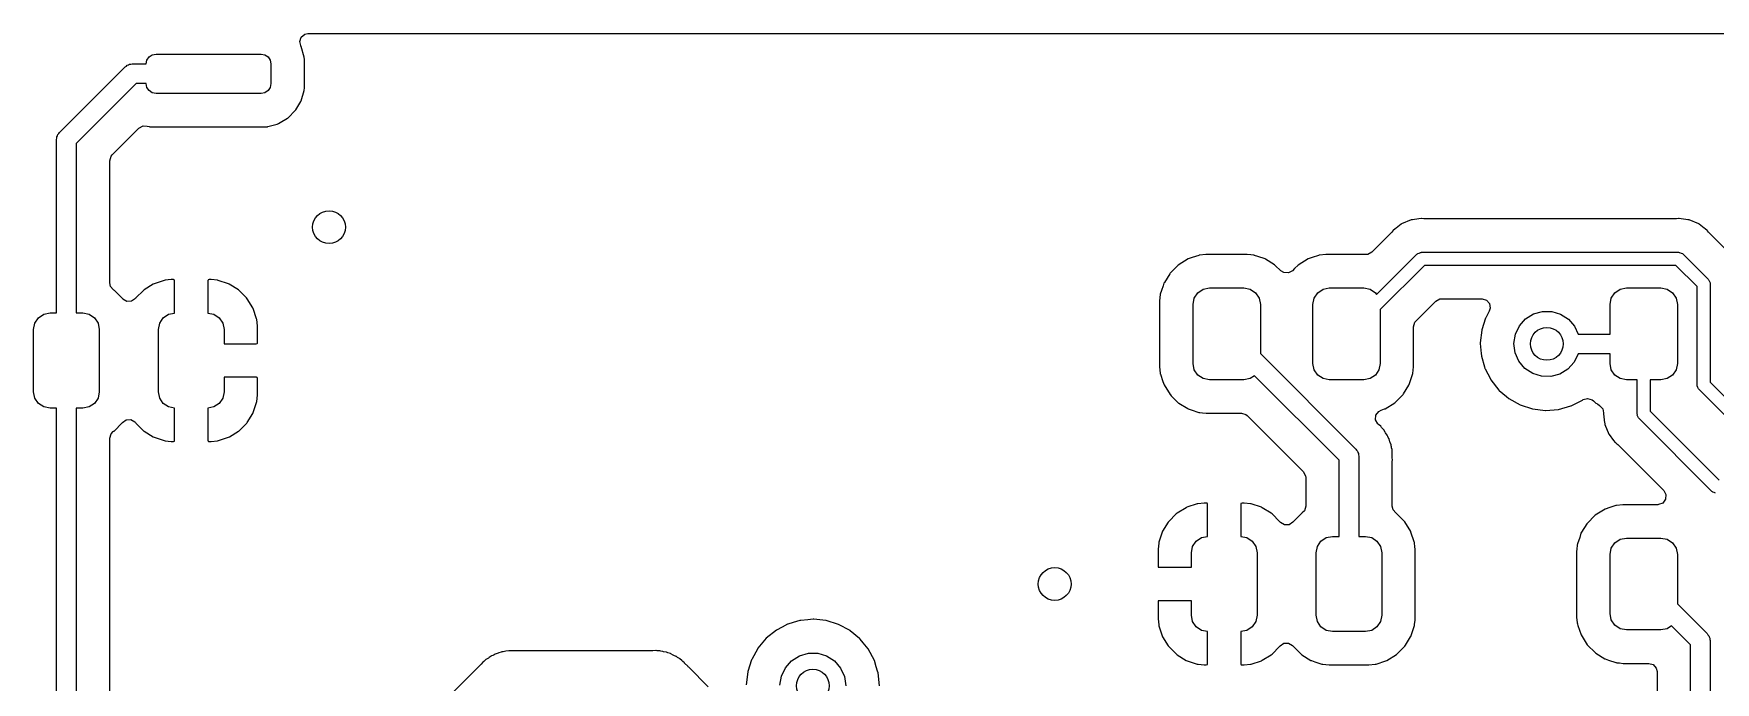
# Model space of a CAD drawing. Extents: x 87 to 209, y -135 to -60.
# Drawn here: x 130.12 to 155.73, y -89.34 to -79.45 of the extents above; entities that cross this region are included whole.
import ezdxf

# ---------------------------------------------------------------- set-up
doc = ezdxf.new("R2010")
doc.units = 0
doc.layers.add('BLACK', color=7, linetype='CONTINUOUS')

msp = doc.modelspace()

# ---------------------------------------------------------------- linework, layer by layer
at = {"layer": 'BLACK', "linetype": 'CONTINUOUS'}
for p, q in [((134.173, -79.5758), (134.196, -79.5085)), ((134.189, -79.6379), (134.173, -79.5758)), ((134.196, -79.5085), (134.251, -79.464)), ((134.251, -79.464), (134.299, -79.4545)), ((134.299, -79.4545), (164.089, -79.4545)), ((131.836, -79.916), (131.847, -79.8586)), ((131.847, -79.8586), (131.88, -79.8099)), ((131.88, -79.8099), (131.929, -79.7774)), ((131.929, -79.7774), (131.986, -79.766)), ((131.986, -79.766), (133.586, -79.766)), ((133.586, -79.766), (133.643, -79.7774)), ((133.643, -79.7774), (133.692, -79.8099)), ((133.692, -79.8099), (133.725, -79.8586)), ((133.725, -79.8586), (133.736, -79.916)), ((134.188, -79.6383), (134.189, -79.6379)), ((134.19, -79.6438), (134.188, -79.6383)), ((134.191, -79.6446), (134.19, -79.6438)), ((134.195, -79.6524), (134.191, -79.6446)), ((134.242, -79.8122), (134.195, -79.6524)), ((134.242, -79.8186), (134.242, -79.8122)), ((134.244, -79.842), (134.242, -79.8186)), ((134.242, -79.8186), (134.242, -79.8186)), ((134.244, -79.8495), (134.244, -79.842)), ((134.244, -80.2825), (134.244, -79.8495)), ((130.516, -80.9607), (131.517, -79.9599)), ((131.517, -79.9599), (131.534, -79.9501)), ((131.534, -79.9501), (131.548, -79.9361)), ((131.548, -79.9361), (131.567, -79.931)), ((131.567, -79.931), (131.584, -79.9211)), ((131.584, -79.9211), (131.604, -79.9211)), ((131.604, -79.9211), (131.623, -79.916)), ((131.623, -79.916), (131.836, -79.916)), ((133.736, -79.916), (133.736, -80.216)), ((131.685, -80.216), (130.772, -81.1289)), ((131.836, -80.216), (131.685, -80.216)), ((131.847, -80.2734), (131.836, -80.216)), ((131.88, -80.3221), (131.847, -80.2734)), ((131.929, -80.3546), (131.88, -80.3221)), ((131.986, -80.366), (131.929, -80.3546)), ((133.586, -80.366), (131.986, -80.366)), ((133.643, -80.3546), (133.586, -80.366)), ((133.692, -80.3221), (133.643, -80.3546)), ((133.725, -80.2734), (133.692, -80.3221)), ((133.736, -80.216), (133.725, -80.2734)), ((134.195, -80.4796), (134.242, -80.3198)), ((134.242, -80.3198), (134.244, -80.2825)), ((133.993, -80.7405), (134.11, -80.6228)), ((134.11, -80.6228), (134.114, -80.616)), ((134.114, -80.616), (134.191, -80.4864)), ((134.114, -80.616), (134.114, -80.616)), ((134.191, -80.4864), (134.195, -80.4796)), ((131.317, -81.3027), (131.726, -80.8942)), ((131.726, -80.8942), (131.788, -80.8601)), ((131.788, -80.8601), (131.85, -80.8623)), ((131.85, -80.8623), (131.882, -80.8716)), ((131.882, -80.8716), (131.889, -80.8721)), ((131.889, -80.8721), (131.889, -80.8721)), ((131.889, -80.8721), (131.917, -80.8743)), ((131.917, -80.8743), (131.917, -80.8743)), ((131.917, -80.8743), (131.919, -80.8745)), ((131.919, -80.8745), (133.653, -80.8745)), ((133.653, -80.8745), (133.655, -80.8743)), ((133.655, -80.8743), (133.683, -80.8721)), ((133.655, -80.8743), (133.655, -80.8743)), ((133.683, -80.8721), (133.69, -80.8716)), ((133.683, -80.8721), (133.683, -80.8721)), ((133.69, -80.8716), (133.828, -80.8315)), ((133.828, -80.8315), (133.842, -80.8274)), ((133.842, -80.8274), (133.85, -80.8251)), ((133.842, -80.8274), (133.842, -80.8274)), ((133.85, -80.8251), (133.878, -80.8081)), ((133.878, -80.8081), (133.986, -80.7445)), ((133.986, -80.7445), (133.993, -80.7405)), ((133.986, -80.7445), (133.986, -80.7445)), ((130.472, -81.0668), (130.477, -81.0477)), ((130.472, -83.7098), (130.472, -81.0668)), ((130.477, -81.028), (130.487, -81.0109)), ((130.477, -81.0477), (130.477, -81.028)), ((130.487, -81.0109), (130.492, -80.9918)), ((130.492, -80.9918), (130.506, -80.9778)), ((130.506, -80.9778), (130.516, -80.9607)), ((130.772, -81.1289), (130.772, -83.7098)), ((131.28, -81.3918), (131.301, -81.3236)), ((131.28, -83.2502), (131.28, -81.3918)), ((131.301, -81.3236), (131.317, -81.3027)), ((150.853, -82.4269), (150.821, -82.4514)), ((150.866, -82.4167), (150.853, -82.4269)), ((150.853, -82.4269), (150.853, -82.4269)), ((150.942, -82.3589), (150.866, -82.4167)), ((150.948, -82.3539), (150.942, -82.3589)), ((150.942, -82.3589), (150.942, -82.3589)), ((151.096, -82.2926), (150.948, -82.3539)), ((151.104, -82.2915), (151.096, -82.2926)), ((151.116, -82.29), (151.104, -82.2915)), ((151.104, -82.2915), (151.104, -82.2915)), ((151.215, -82.2769), (151.116, -82.29)), ((151.247, -82.2727), (151.215, -82.2769)), ((151.215, -82.2769), (151.215, -82.2769)), ((151.215, -82.2769), (151.215, -82.2769)), ((151.215, -82.2769), (151.215, -82.2769)), ((151.215, -82.2769), (151.215, -82.2769)), ((151.255, -82.2716), (151.247, -82.2727)), ((151.287, -82.2758), (151.255, -82.2716)), ((151.303, -82.2769), (151.287, -82.2758)), ((155.12, -82.2769), (151.303, -82.2769)), ((155.137, -82.2758), (155.12, -82.2769)), ((155.169, -82.2716), (155.137, -82.2758)), ((155.177, -82.2727), (155.169, -82.2716)), ((155.208, -82.2769), (155.177, -82.2727)), ((155.277, -82.2859), (155.208, -82.2769)), ((155.208, -82.2769), (155.208, -82.2769)), ((155.208, -82.2769), (155.208, -82.2769)), ((155.308, -82.29), (155.277, -82.2859)), ((155.319, -82.2915), (155.308, -82.29)), ((155.327, -82.2926), (155.319, -82.2915)), ((155.319, -82.2915), (155.319, -82.2915)), ((155.475, -82.3539), (155.327, -82.2926)), ((155.482, -82.3589), (155.475, -82.3539)), ((155.557, -82.4167), (155.482, -82.3589)), ((155.482, -82.3589), (155.482, -82.3589)), ((155.571, -82.4269), (155.557, -82.4167)), ((155.603, -82.4514), (155.571, -82.4269)), ((155.571, -82.4269), (155.571, -82.4269)), ((150.791, -82.4892), (150.497, -82.783)), ((150.802, -82.4768), (150.791, -82.4892)), ((150.816, -82.458), (150.802, -82.4768)), ((150.821, -82.4514), (150.816, -82.458)), ((155.608, -82.458), (155.603, -82.4514)), ((155.622, -82.4768), (155.608, -82.458)), ((155.633, -82.4892), (155.622, -82.4768)), ((155.939, -82.7956), (155.633, -82.4892)), ((147.701, -82.8868), (147.55, -82.9799)), ((147.764, -82.8656), (147.701, -82.8868)), ((147.862, -82.8331), (147.764, -82.8656)), ((147.868, -82.8309), (147.862, -82.8331)), ((147.862, -82.8331), (147.862, -82.8331)), ((147.875, -82.8302), (147.868, -82.8309)), ((147.971, -82.8202), (147.875, -82.8302)), ((147.875, -82.8302), (147.875, -82.8302)), ((147.974, -82.8199), (147.971, -82.8202)), ((147.971, -82.8202), (147.971, -82.8202)), ((148.6, -82.8199), (147.974, -82.8199)), ((148.655, -82.8255), (148.6, -82.8199)), ((148.698, -82.8299), (148.655, -82.8255)), ((148.704, -82.8306), (148.698, -82.8299)), ((148.698, -82.8299), (148.698, -82.8299)), ((148.711, -82.8328), (148.704, -82.8306)), ((148.761, -82.8494), (148.711, -82.8328)), ((148.711, -82.8328), (148.711, -82.8328)), ((148.872, -82.8863), (148.761, -82.8494)), ((148.879, -82.8901), (148.872, -82.8863)), ((149.017, -82.9753), (148.879, -82.8901)), ((148.879, -82.8901), (148.879, -82.8901)), ((149.526, -82.8868), (149.375, -82.9799)), ((149.589, -82.8656), (149.526, -82.8868)), ((149.687, -82.8331), (149.589, -82.8656)), ((149.693, -82.8309), (149.687, -82.8331)), ((149.687, -82.8331), (149.687, -82.8331)), ((149.7, -82.8302), (149.693, -82.8309)), ((149.796, -82.8202), (149.7, -82.8302)), ((149.7, -82.8302), (149.7, -82.8302)), ((149.799, -82.8199), (149.796, -82.8202)), ((149.796, -82.8202), (149.796, -82.8202)), ((150.408, -82.8199), (149.799, -82.8199)), ((150.435, -82.817), (150.408, -82.8199)), ((150.497, -82.783), (150.435, -82.817)), ((150.57, -83.4292), (151.184, -82.8147)), ((151.184, -82.8147), (151.192, -82.811)), ((151.192, -82.811), (151.196, -82.8045)), ((151.196, -82.8045), (151.219, -82.7973)), ((151.219, -82.7973), (151.239, -82.7866)), ((151.239, -82.7866), (151.247, -82.7879)), ((151.247, -82.7879), (151.255, -82.7854)), ((151.255, -82.7854), (155.169, -82.7854)), ((155.169, -82.7854), (155.176, -82.7879)), ((155.176, -82.7879), (155.184, -82.7866)), ((155.184, -82.7866), (155.205, -82.7973)), ((155.205, -82.7973), (155.227, -82.8045)), ((155.227, -82.8045), (155.232, -82.811)), ((155.232, -82.811), (155.239, -82.8147)), ((155.239, -82.8147), (155.62, -83.1957)), ((132.109, -83.2149), (131.955, -83.2664)), ((132.123, -83.2121), (132.109, -83.2149)), ((132.218, -83.2021), (132.123, -83.2121)), ((132.225, -83.2018), (132.218, -83.2021)), ((132.254, -83.2018), (132.225, -83.2018)), ((132.262, -83.2035), (132.254, -83.2018)), ((132.264, -83.2047), (132.262, -83.2035)), ((132.268, -83.2199), (132.264, -83.2047)), ((132.778, -83.2077), (132.776, -83.2153)), ((132.776, -83.2153), (132.776, -83.7106)), ((132.779, -83.2063), (132.778, -83.2077)), ((132.794, -83.2018), (132.779, -83.2063)), ((132.819, -83.2018), (132.794, -83.2018)), ((132.826, -83.2021), (132.819, -83.2018)), ((132.92, -83.2118), (132.826, -83.2021)), ((132.933, -83.2147), (132.92, -83.2118)), ((133.088, -83.2658), (132.933, -83.2147)), ((147.421, -83.1113), (147.338, -83.2466)), ((147.425, -83.1051), (147.421, -83.1113)), ((147.421, -83.1113), (147.421, -83.1113)), ((147.55, -82.9799), (147.425, -83.1051)), ((149.023, -82.9791), (149.017, -82.9753)), ((149.028, -82.9843), (149.023, -82.9791)), ((149.111, -83.0667), (149.028, -82.9843)), ((149.156, -83.0956), (149.111, -83.0667)), ((149.227, -83.1006), (149.156, -83.0956)), ((149.289, -83.0665), (149.227, -83.1006)), ((149.321, -83.0347), (149.289, -83.0665)), ((149.375, -82.9799), (149.321, -83.0347)), ((151.297, -82.9854), (150.625, -83.6573)), ((155.127, -82.9854), (151.297, -82.9854)), ((155.45, -83.3078), (155.127, -82.9854)), ((155.62, -83.1957), (155.624, -83.2029)), ((155.624, -83.2029), (155.631, -83.2076)), ((155.631, -83.2076), (155.638, -83.2299)), ((131.293, -83.3047), (131.28, -83.2502)), ((131.334, -83.3508), (131.293, -83.3047)), ((131.333, -83.3521), (131.334, -83.3508)), ((131.339, -83.3567), (131.333, -83.3521)), ((131.345, -83.3605), (131.339, -83.3567)), ((131.354, -83.3692), (131.345, -83.3605)), ((131.448, -83.4628), (131.354, -83.3692)), ((131.47, -83.4855), (131.448, -83.4628)), ((131.793, -83.3669), (131.678, -83.4816)), ((131.804, -83.3579), (131.793, -83.3669)), ((131.942, -83.2726), (131.804, -83.3579)), ((131.955, -83.2664), (131.942, -83.2726)), ((132.268, -83.7106), (132.268, -83.2199)), ((133.101, -83.272), (133.088, -83.2658)), ((133.239, -83.357), (133.101, -83.272)), ((133.25, -83.3661), (133.239, -83.357)), ((133.365, -83.4806), (133.25, -83.3661)), ((147.277, -83.4235), (147.266, -83.528)), ((147.296, -83.3669), (147.277, -83.4235)), ((147.319, -83.2962), (147.296, -83.3669)), ((147.332, -83.2557), (147.319, -83.2962)), ((147.338, -83.2466), (147.332, -83.2557)), ((147.794, -83.4827), (147.848, -83.4016)), ((147.848, -83.4016), (147.929, -83.3474)), ((147.929, -83.3474), (148.025, -83.3284)), ((148.025, -83.3284), (148.55, -83.3284)), ((148.55, -83.3284), (148.645, -83.3474)), ((148.645, -83.3474), (148.726, -83.4016)), ((148.726, -83.4016), (148.781, -83.4827)), ((149.619, -83.4827), (149.673, -83.4016)), ((149.673, -83.4016), (149.754, -83.3474)), ((149.754, -83.3474), (149.85, -83.3284)), ((149.85, -83.3284), (150.375, -83.3284)), ((150.375, -83.3284), (150.47, -83.3474)), ((150.47, -83.3474), (150.551, -83.4016)), ((150.551, -83.4016), (150.57, -83.4292)), ((154.144, -83.4827), (154.198, -83.4016)), ((154.198, -83.4016), (154.279, -83.3474)), ((154.279, -83.3474), (154.375, -83.3284)), ((154.375, -83.3284), (154.9, -83.3284)), ((154.9, -83.3284), (154.995, -83.3474)), ((154.995, -83.3474), (155.076, -83.4016)), ((155.076, -83.4016), (155.131, -83.4827)), ((155.45, -84.8065), (155.45, -83.3078)), ((155.638, -83.2299), (155.648, -83.2508)), ((155.648, -83.2508), (155.647, -83.2587)), ((155.647, -83.2587), (155.65, -83.2664)), ((155.65, -83.2664), (155.65, -84.7651)), ((130.195, -83.783), (130.276, -83.7288)), ((130.276, -83.7288), (130.372, -83.7098)), ((130.372, -83.7098), (130.472, -83.7098)), ((130.772, -83.7098), (130.872, -83.7098)), ((130.872, -83.7098), (130.968, -83.7288)), ((130.968, -83.7288), (131.049, -83.783)), ((131.474, -83.4914), (131.47, -83.4855)), ((131.481, -83.4992), (131.474, -83.4914)), ((131.542, -83.5349), (131.481, -83.4992)), ((131.613, -83.5316), (131.542, -83.5349)), ((131.671, -83.4906), (131.613, -83.5316)), ((131.678, -83.4816), (131.671, -83.4906)), ((132.095, -83.783), (132.176, -83.7288)), ((132.176, -83.7288), (132.268, -83.7106)), ((132.776, -83.7106), (132.868, -83.7288)), ((132.868, -83.7288), (132.949, -83.783)), ((133.374, -83.492), (133.365, -83.4806)), ((133.459, -83.6298), (133.374, -83.492)), ((133.465, -83.643), (133.459, -83.6298)), ((133.517, -83.7972), (133.465, -83.643)), ((147.266, -83.528), (147.266, -84.5288)), ((147.775, -83.5784), (147.794, -83.4827)), ((147.775, -84.4784), (147.775, -83.5784)), ((148.781, -83.4827), (148.8, -83.5784)), ((148.8, -83.5784), (148.8, -84.3288)), ((149.6, -83.5784), (149.619, -83.4827)), ((149.6, -84.4784), (149.6, -83.5784)), ((150.625, -83.6573), (150.625, -84.4784)), ((151.17, -83.831), (151.47, -83.5308)), ((151.47, -83.5308), (151.533, -83.4968)), ((151.533, -83.4968), (151.559, -83.4939)), ((151.559, -83.4939), (152.176, -83.4939)), ((152.176, -83.4939), (152.244, -83.5139)), ((152.286, -83.6806), (152.231, -83.7816)), ((152.244, -83.5139), (152.29, -83.5676)), ((152.3, -83.6378), (152.286, -83.6806)), ((152.29, -83.5676), (152.3, -83.6378)), ((152.838, -83.8), (152.958, -83.7244)), ((152.958, -83.7244), (153.094, -83.6854)), ((153.094, -83.6854), (153.236, -83.6863)), ((153.236, -83.6863), (153.372, -83.7269)), ((153.372, -83.7269), (153.491, -83.804)), ((154.125, -83.5784), (154.144, -83.4827)), ((154.125, -84.0308), (154.125, -83.5784)), ((155.131, -83.4827), (155.15, -83.5784)), ((155.15, -83.5784), (155.15, -84.4784)), ((130.122, -83.9598), (130.141, -83.8641)), ((130.122, -84.9098), (130.122, -83.9598)), ((130.141, -83.8641), (130.195, -83.783)), ((131.049, -83.783), (131.103, -83.8641)), ((131.103, -83.8641), (131.122, -83.9598)), ((131.122, -83.9598), (131.122, -84.9098)), ((132.022, -83.9598), (132.041, -83.8641)), ((132.022, -84.9098), (132.022, -83.9598)), ((132.041, -83.8641), (132.095, -83.783)), ((132.949, -83.783), (133.003, -83.8641)), ((133.003, -83.8641), (133.022, -83.9598)), ((133.022, -83.9598), (133.022, -84.1808)), ((133.52, -83.8106), (133.517, -83.7972)), ((133.53, -83.9062), (133.52, -83.8106)), ((133.53, -83.9127), (133.53, -83.9062)), ((133.53, -84.1673), (133.53, -83.9127)), ((151.133, -83.9201), (151.153, -83.852)), ((151.133, -84.5288), (151.133, -83.9201)), ((151.153, -83.852), (151.17, -83.831)), ((152.171, -83.9701), (152.149, -84.1667)), ((152.173, -83.9642), (152.171, -83.9701)), ((152.229, -83.7875), (152.173, -83.9642)), ((152.231, -83.7816), (152.229, -83.7875)), ((152.229, -83.7875), (152.229, -83.7875)), ((152.684, -84.0346), (152.744, -83.9063)), ((152.744, -83.9063), (152.838, -83.8)), ((153.491, -83.804), (153.583, -83.9114)), ((153.583, -83.9114), (153.638, -84.0308)), ((133.022, -84.1808), (133.512, -84.1808)), ((133.512, -84.1808), (133.527, -84.1763)), ((133.527, -84.1763), (133.528, -84.1749)), ((133.528, -84.1749), (133.53, -84.1673)), ((152.149, -84.1667), (152.149, -84.1749)), ((152.149, -84.1749), (152.162, -84.3261)), ((152.662, -84.1747), (152.684, -84.0346)), ((152.68, -84.3153), (152.662, -84.1747)), ((153.638, -84.0308), (154.125, -84.0308)), ((147.794, -84.5741), (147.775, -84.4784)), ((148.8, -84.3288), (150.256, -85.7848)), ((149.619, -84.5741), (149.6, -84.4784)), ((150.625, -84.4784), (150.606, -84.5741)), ((152.162, -84.3261), (152.165, -84.3637)), ((152.165, -84.3637), (152.167, -84.3697)), ((152.167, -84.3697), (152.214, -84.532)), ((152.738, -84.445), (152.68, -84.3153)), ((152.829, -84.5535), (152.738, -84.445)), ((153.577, -84.4604), (153.481, -84.5655)), ((153.638, -84.3328), (153.577, -84.4604)), ((153.639, -84.3308), (153.638, -84.3328)), ((154.125, -84.3308), (153.639, -84.3308)), ((154.125, -84.4784), (154.125, -84.3308)), ((154.144, -84.5741), (154.125, -84.4784)), ((155.15, -84.4784), (155.131, -84.5741)), ((133.516, -84.6888), (133.022, -84.6888)), ((133.022, -84.6888), (133.022, -84.9098)), ((133.524, -84.6905), (133.516, -84.6888)), ((133.526, -84.6917), (133.524, -84.6905)), ((133.53, -84.7069), (133.526, -84.6917)), ((133.53, -84.9569), (133.53, -84.7069)), ((147.266, -84.5288), (147.266, -84.532)), ((147.266, -84.532), (147.266, -84.532)), ((147.266, -84.532), (147.276, -84.6276)), ((147.276, -84.6276), (147.277, -84.6346)), ((147.277, -84.6346), (147.279, -84.6411)), ((147.279, -84.6411), (147.279, -84.6411)), ((147.279, -84.6411), (147.316, -84.7523)), ((147.316, -84.7523), (147.333, -84.8023)), ((147.848, -84.6552), (147.794, -84.5741)), ((147.929, -84.7094), (147.848, -84.6552)), ((148.025, -84.7284), (147.929, -84.7094)), ((148.55, -84.7284), (148.025, -84.7284)), ((148.645, -84.7094), (148.55, -84.7284)), ((148.712, -84.665), (148.645, -84.7094)), ((150, -85.953), (148.712, -84.665)), ((149.673, -84.6552), (149.619, -84.5741)), ((149.754, -84.7094), (149.673, -84.6552)), ((149.85, -84.7284), (149.754, -84.7094)), ((150.375, -84.7284), (149.85, -84.7284)), ((150.47, -84.7094), (150.375, -84.7284)), ((150.551, -84.6552), (150.47, -84.7094)), ((150.606, -84.5741), (150.551, -84.6552)), ((151.067, -84.8011), (151.122, -84.6333)), ((151.122, -84.6333), (151.133, -84.5288)), ((152.214, -84.532), (152.22, -84.5538)), ((152.22, -84.5538), (152.223, -84.5593)), ((152.223, -84.5593), (152.303, -84.7149)), ((152.303, -84.7149), (152.31, -84.7298)), ((152.31, -84.7298), (152.433, -84.8848)), ((152.947, -84.6321), (152.829, -84.5535)), ((153.082, -84.6744), (152.947, -84.6321)), ((153.224, -84.677), (153.082, -84.6744)), ((153.361, -84.6397), (153.224, -84.677)), ((153.481, -84.5655), (153.361, -84.6397)), ((154.198, -84.6552), (154.144, -84.5741)), ((154.279, -84.7094), (154.198, -84.6552)), ((154.375, -84.7284), (154.279, -84.7094)), ((154.537, -84.7284), (154.375, -84.7284)), ((154.537, -85.249), (154.537, -84.7284)), ((154.9, -84.7284), (154.737, -84.7284)), ((154.737, -84.7284), (154.737, -85.2076)), ((154.995, -84.7094), (154.9, -84.7284)), ((155.076, -84.6552), (154.995, -84.7094)), ((155.131, -84.5741), (155.076, -84.6552)), ((130.141, -85.0055), (130.122, -84.9098)), ((130.195, -85.0866), (130.141, -85.0055)), ((131.103, -85.0055), (131.049, -85.0866)), ((131.122, -84.9098), (131.103, -85.0055)), ((132.041, -85.0055), (132.022, -84.9098)), ((132.095, -85.0866), (132.041, -85.0055)), ((133.003, -85.0055), (132.949, -85.0866)), ((133.022, -84.9098), (133.003, -85.0055)), ((133.52, -85.0577), (133.53, -84.9634)), ((133.53, -84.9634), (133.53, -84.9569)), ((147.333, -84.8023), (147.426, -84.9527)), ((147.426, -84.9527), (147.431, -84.9579)), ((147.431, -84.9579), (147.444, -84.9704)), ((147.444, -84.9704), (147.551, -85.0777)), ((150.884, -85.0416), (150.969, -84.9569)), ((150.969, -84.9569), (150.974, -84.9517)), ((150.974, -84.9517), (150.98, -84.9414)), ((150.98, -84.9414), (151.063, -84.8074)), ((151.063, -84.8074), (151.067, -84.8011)), ((151.063, -84.8074), (151.063, -84.8074)), ((152.433, -84.8848), (152.438, -84.8887)), ((152.438, -84.8887), (152.438, -84.8887)), ((152.438, -84.8887), (152.548, -84.9826)), ((152.548, -84.9826), (152.584, -85.0129)), ((153.714, -85.0299), (153.782, -85.0103)), ((153.782, -85.0103), (153.85, -85.0307)), ((155.452, -84.8142), (155.45, -84.8065)), ((155.451, -84.8221), (155.452, -84.8142)), ((155.461, -84.843), (155.451, -84.8221)), ((155.469, -84.8653), (155.461, -84.843)), ((155.475, -84.87), (155.469, -84.8653)), ((155.479, -84.8772), (155.475, -84.87)), ((156.631, -86.0295), (155.479, -84.8772)), ((155.65, -84.7651), (156.743, -85.8588)), ((130.276, -85.1408), (130.195, -85.0866)), ((130.372, -85.1598), (130.276, -85.1408)), ((130.472, -85.1598), (130.372, -85.1598)), ((130.472, -99.3136), (130.472, -85.1598)), ((130.872, -85.1598), (130.772, -85.1598)), ((130.772, -85.1598), (130.772, -95.6147)), ((130.968, -85.1408), (130.872, -85.1598)), ((131.049, -85.0866), (130.968, -85.1408)), ((132.176, -85.1408), (132.095, -85.0866)), ((132.268, -85.159), (132.176, -85.1408)), ((132.268, -85.6543), (132.268, -85.159)), ((132.868, -85.1408), (132.776, -85.159)), ((132.776, -85.159), (132.776, -85.6497)), ((132.949, -85.0866), (132.868, -85.1408)), ((133.375, -85.3766), (133.46, -85.2386)), ((133.46, -85.2386), (133.466, -85.2254)), ((133.466, -85.2254), (133.517, -85.0711)), ((133.517, -85.0711), (133.52, -85.0577)), ((147.551, -85.0777), (147.558, -85.0815)), ((147.558, -85.0815), (147.558, -85.0815)), ((147.558, -85.0815), (147.695, -85.1662)), ((147.695, -85.1662), (147.702, -85.1705)), ((147.702, -85.1705), (147.749, -85.1863)), ((147.749, -85.1863), (147.863, -85.224)), ((147.863, -85.224), (147.863, -85.224)), ((147.863, -85.224), (147.87, -85.2262)), ((147.87, -85.2262), (147.877, -85.2269)), ((147.877, -85.2269), (147.877, -85.2269)), ((147.877, -85.2269), (147.92, -85.2313)), ((147.92, -85.2313), (147.974, -85.2369)), ((147.974, -85.2369), (148.512, -85.2369)), ((148.512, -85.2369), (148.58, -85.2569)), ((148.58, -85.2569), (148.601, -85.2738)), ((150.555, -85.3365), (150.56, -85.2657)), ((150.56, -85.2657), (150.602, -85.2088)), ((150.602, -85.2088), (150.638, -85.1902)), ((150.638, -85.1902), (150.692, -85.1723)), ((150.692, -85.1723), (150.699, -85.17)), ((150.692, -85.1723), (150.692, -85.1723)), ((150.699, -85.17), (150.849, -85.0769)), ((150.849, -85.0769), (150.884, -85.0416)), ((152.584, -85.0129), (152.756, -85.1094)), ((152.756, -85.1094), (152.944, -85.1705)), ((152.944, -85.1705), (153.141, -85.194)), ((153.141, -85.194), (153.147, -85.1935)), ((153.147, -85.1935), (153.332, -85.1793)), ((153.147, -85.1935), (153.147, -85.1935)), ((153.332, -85.1793), (153.338, -85.1788)), ((153.332, -85.1793), (153.332, -85.1793)), ((153.338, -85.1788), (153.528, -85.1256)), ((153.528, -85.1256), (153.534, -85.1228)), ((153.534, -85.1228), (153.634, -85.0725)), ((153.534, -85.1228), (153.534, -85.1228)), ((153.634, -85.0725), (153.705, -85.0364)), ((153.705, -85.0364), (153.71, -85.0326)), ((153.71, -85.0326), (153.714, -85.0299)), ((153.85, -85.0307), (153.871, -85.0471)), ((153.871, -85.0471), (153.901, -85.0777)), ((153.901, -85.0777), (153.908, -85.0815)), ((153.908, -85.0815), (153.908, -85.0815)), ((153.908, -85.0815), (153.931, -85.0963)), ((153.931, -85.0963), (153.965, -85.117)), ((153.965, -85.117), (153.966, -85.1173)), ((153.966, -85.1173), (154.013, -85.1701)), ((154.013, -85.1701), (154.023, -85.2326)), ((154.023, -85.2326), (154.024, -85.2326)), ((154.024, -85.2408), (154.023, -85.249)), ((154.023, -85.249), (154.029, -85.2889)), ((154.024, -85.2326), (154.024, -85.2408)), ((154.54, -85.2567), (154.537, -85.249)), ((154.538, -85.2646), (154.54, -85.2567)), ((154.549, -85.2855), (154.538, -85.2646)), ((154.737, -85.2076), (155.788, -86.2583)), ((131.301, -85.5511), (131.335, -85.5173)), ((131.334, -85.5167), (131.34, -85.5121)), ((131.335, -85.5173), (131.334, -85.5167)), ((131.34, -85.5121), (131.346, -85.5083)), ((131.346, -85.5083), (131.471, -85.3831)), ((131.471, -85.3831), (131.474, -85.3786)), ((131.474, -85.3786), (131.531, -85.338)), ((131.531, -85.338), (131.602, -85.3347)), ((131.602, -85.3347), (131.664, -85.3704)), ((131.664, -85.3704), (131.671, -85.3789)), ((131.671, -85.3789), (131.679, -85.389)), ((131.679, -85.389), (131.794, -85.5035)), ((131.794, -85.5035), (131.805, -85.5126)), ((131.805, -85.5126), (131.943, -85.5976)), ((133.102, -85.597), (133.24, -85.5117)), ((133.24, -85.5117), (133.251, -85.5027)), ((133.251, -85.5027), (133.366, -85.388)), ((133.366, -85.388), (133.375, -85.3766)), ((148.601, -85.2738), (149.454, -86.1268)), ((150.589, -85.3988), (150.555, -85.3365)), ((150.589, -85.3991), (150.589, -85.3988)), ((150.598, -85.4071), (150.589, -85.3991)), ((150.633, -85.4365), (150.598, -85.4071)), ((150.638, -85.443), (150.633, -85.4365)), ((150.646, -85.4539), (150.638, -85.443)), ((150.659, -85.4689), (150.646, -85.4539)), ((150.674, -85.4841), (150.659, -85.4689)), ((150.678, -85.4909), (150.674, -85.4841)), ((150.698, -85.5239), (150.678, -85.4909)), ((150.678, -85.4909), (150.678, -85.4909)), ((150.704, -85.5338), (150.698, -85.5239)), ((154.029, -85.2889), (154.029, -85.2889)), ((154.029, -85.2889), (154.036, -85.3445)), ((154.036, -85.3445), (154.036, -85.3464)), ((154.036, -85.3464), (154.036, -85.3464)), ((154.036, -85.3464), (154.043, -85.3993)), ((154.043, -85.3993), (154.044, -85.4079)), ((154.044, -85.4079), (154.106, -85.5559)), ((154.556, -85.3078), (154.549, -85.2855)), ((154.563, -85.3125), (154.556, -85.3078)), ((154.566, -85.3197), (154.563, -85.3125)), ((155.676, -86.429), (154.566, -85.3197)), ((131.28, -85.6192), (131.301, -85.5511)), ((131.28, -91.2986), (131.28, -85.6192)), ((131.943, -85.5976), (131.956, -85.6038)), ((131.956, -85.6038), (132.111, -85.6549)), ((132.111, -85.6549), (132.124, -85.6578)), ((132.124, -85.6578), (132.218, -85.6675)), ((132.218, -85.6675), (132.225, -85.6678)), ((132.225, -85.6678), (132.25, -85.6678)), ((132.25, -85.6678), (132.265, -85.6633)), ((132.265, -85.6633), (132.266, -85.6619)), ((132.266, -85.6619), (132.268, -85.6543)), ((132.776, -85.6497), (132.78, -85.6649)), ((132.78, -85.6649), (132.782, -85.6661)), ((132.782, -85.6661), (132.79, -85.6678)), ((132.79, -85.6678), (132.819, -85.6678)), ((132.819, -85.6678), (132.826, -85.6675)), ((132.826, -85.6675), (132.921, -85.6575)), ((132.921, -85.6575), (132.935, -85.6547)), ((132.935, -85.6547), (133.089, -85.6032)), ((133.089, -85.6032), (133.102, -85.597)), ((150.731, -85.5711), (150.704, -85.5338)), ((150.739, -85.5911), (150.731, -85.5711)), ((150.748, -85.6088), (150.739, -85.5911)), ((150.759, -85.6273), (150.748, -85.6088)), ((150.772, -85.6717), (150.759, -85.6273)), ((150.775, -85.6829), (150.772, -85.6717)), ((150.79, -85.7185), (150.775, -85.6829)), ((150.792, -85.7258), (150.79, -85.7185)), ((150.79, -85.7185), (150.79, -85.7185)), ((150.793, -85.7337), (150.792, -85.7258)), ((150.795, -85.7471), (150.793, -85.7337)), ((150.793, -85.7337), (150.793, -85.7337)), ((150.799, -85.7665), (150.795, -85.7471)), ((150.805, -85.7871), (150.799, -85.7665)), ((154.106, -85.5559), (154.111, -85.5624)), ((154.111, -85.5624), (154.111, -85.5624)), ((154.111, -85.5624), (154.179, -85.6511)), ((154.179, -85.6511), (154.179, -85.6511)), ((154.179, -85.6511), (154.203, -85.683)), ((154.203, -85.683), (154.21, -85.688)), ((154.21, -85.688), (154.228, -85.7025)), ((154.228, -85.7025), (154.241, -85.7133)), ((154.241, -85.7133), (154.942, -86.4148)), ((150, -87.1134), (150, -85.953)), ((150.256, -85.7848), (150.266, -85.8019)), ((150.266, -85.8019), (150.28, -85.8159)), ((150.28, -85.8159), (150.285, -85.835)), ((150.285, -85.835), (150.294, -85.8521)), ((150.294, -85.8521), (150.294, -85.8718)), ((150.294, -85.8718), (150.3, -85.8909)), ((150.3, -85.8909), (150.3, -87.1134)), ((150.807, -85.8326), (150.805, -85.7871)), ((150.807, -85.8332), (150.807, -85.8326)), ((150.808, -85.8451), (150.807, -85.8332)), ((150.808, -85.8495), (150.808, -85.8451)), ((150.808, -85.8786), (150.808, -85.8495)), ((150.808, -85.8825), (150.808, -85.8786)), ((150.809, -85.9105), (150.808, -85.8825)), ((150.808, -85.973), (150.809, -85.9611)), ((150.808, -86.6538), (150.808, -85.973)), ((150.81, -85.9534), (150.809, -85.9105)), ((150.809, -85.9611), (150.81, -85.9534)), ((149.454, -86.1268), (149.488, -86.1891)), ((149.488, -86.1891), (149.491, -86.2158)), ((149.491, -86.2158), (149.491, -86.654)), ((154.971, -86.5479), (154.929, -86.6048)), ((154.942, -86.4148), (154.976, -86.4771)), ((154.976, -86.4771), (154.971, -86.5479)), ((155.683, -86.4327), (155.676, -86.429)), ((155.688, -86.4392), (155.683, -86.4327)), ((155.71, -86.4464), (155.688, -86.4392)), ((155.731, -86.4571), (155.71, -86.4464)), ((147.52, -86.7705), (147.406, -86.8852)), ((147.532, -86.7615), (147.52, -86.7705)), ((147.67, -86.6762), (147.532, -86.7615)), ((147.683, -86.67), (147.67, -86.6762)), ((147.837, -86.6185), (147.683, -86.67)), ((147.85, -86.6157), (147.837, -86.6185)), ((147.946, -86.6057), (147.85, -86.6157)), ((147.953, -86.6054), (147.946, -86.6057)), ((147.982, -86.6054), (147.953, -86.6054)), ((147.99, -86.6071), (147.982, -86.6054)), ((147.991, -86.6083), (147.99, -86.6071)), ((147.996, -86.6235), (147.991, -86.6083)), ((147.996, -87.1142), (147.996, -86.6235)), ((148.505, -86.6113), (148.504, -86.6189)), ((148.504, -86.6189), (148.504, -87.1142)), ((148.506, -86.6099), (148.505, -86.6113)), ((148.522, -86.6054), (148.506, -86.6099)), ((148.547, -86.6054), (148.522, -86.6054)), ((148.553, -86.6057), (148.547, -86.6054)), ((148.648, -86.6154), (148.553, -86.6057)), ((148.661, -86.6183), (148.648, -86.6154)), ((148.815, -86.6694), (148.661, -86.6183)), ((148.828, -86.6756), (148.815, -86.6694)), ((148.966, -86.7606), (148.828, -86.6756)), ((148.978, -86.7697), (148.966, -86.7606)), ((149.093, -86.8842), (148.978, -86.7697)), ((149.425, -86.7649), (149.3, -86.8901)), ((149.431, -86.7611), (149.425, -86.7649)), ((149.437, -86.7565), (149.431, -86.7611)), ((149.471, -86.7221), (149.437, -86.7559)), ((149.437, -86.7559), (149.437, -86.7565)), ((149.491, -86.654), (149.471, -86.7221)), ((150.82, -86.7083), (150.808, -86.6538)), ((150.862, -86.7544), (150.82, -86.7083)), ((150.861, -86.7557), (150.862, -86.7544)), ((150.867, -86.7603), (150.861, -86.7557)), ((150.873, -86.7641), (150.867, -86.7603)), ((150.878, -86.7693), (150.873, -86.7641)), ((150.944, -86.8355), (150.878, -86.7693)), ((153.9, -86.7899), (153.775, -86.9151)), ((154.051, -86.6968), (153.9, -86.7899)), ((154.122, -86.6732), (154.051, -86.6968)), ((154.212, -86.6431), (154.122, -86.6732)), ((154.218, -86.6409), (154.212, -86.6431)), ((154.212, -86.6431), (154.212, -86.6431)), ((154.225, -86.6402), (154.218, -86.6409)), ((154.321, -86.6302), (154.225, -86.6402)), ((154.225, -86.6402), (154.225, -86.6402)), ((154.324, -86.6299), (154.321, -86.6302)), ((154.321, -86.6302), (154.321, -86.6302)), ((154.853, -86.6299), (154.324, -86.6299)), ((154.862, -86.6296), (154.853, -86.6299)), ((154.929, -86.6048), (154.862, -86.6296)), ((147.306, -87.0478), (147.254, -87.2021)), ((147.312, -87.0346), (147.306, -87.0478)), ((147.397, -86.8966), (147.312, -87.0346)), ((147.406, -86.8852), (147.397, -86.8966)), ((149.101, -86.8943), (149.093, -86.8842)), ((149.108, -86.9028), (149.101, -86.8943)), ((149.169, -86.9385), (149.108, -86.9028)), ((149.24, -86.9352), (149.169, -86.9385)), ((149.297, -86.8946), (149.24, -86.9352)), ((149.3, -86.8901), (149.297, -86.8946)), ((150.998, -86.8891), (150.944, -86.8355)), ((151.091, -87.0395), (150.998, -86.8891)), ((151.093, -87.0464), (151.091, -87.0395)), ((151.143, -87.1962), (151.093, -87.0464)), ((153.692, -87.05), (153.682, -87.0657)), ((153.771, -86.9213), (153.692, -87.05)), ((153.775, -86.9151), (153.771, -86.9213)), ((153.771, -86.9213), (153.771, -86.9213)), ((147.252, -87.2155), (147.242, -87.3098)), ((147.242, -87.3098), (147.242, -87.3163)), ((147.242, -87.3163), (147.242, -87.5663)), ((147.254, -87.2021), (147.252, -87.2155)), ((147.75, -87.3634), (147.769, -87.2677)), ((147.769, -87.2677), (147.823, -87.1866)), ((147.823, -87.1866), (147.904, -87.1324)), ((147.904, -87.1324), (147.996, -87.1142)), ((148.504, -87.1142), (148.595, -87.1324)), ((148.595, -87.1324), (148.676, -87.1866)), ((148.676, -87.1866), (148.731, -87.2677)), ((148.731, -87.2677), (148.75, -87.3634)), ((149.65, -87.3634), (149.669, -87.2677)), ((149.669, -87.2677), (149.723, -87.1866)), ((149.723, -87.1866), (149.804, -87.1324)), ((149.804, -87.1324), (149.9, -87.1134)), ((149.9, -87.1134), (150, -87.1134)), ((150.3, -87.1134), (150.4, -87.1134)), ((150.4, -87.1134), (150.495, -87.1324)), ((150.495, -87.1324), (150.576, -87.1866)), ((150.576, -87.1866), (150.631, -87.2677)), ((150.631, -87.2677), (150.65, -87.3634)), ((151.147, -87.2072), (151.143, -87.1962)), ((151.148, -87.2141), (151.147, -87.2072)), ((151.154, -87.2688), (151.148, -87.2141)), ((151.148, -87.2141), (151.148, -87.2141)), ((151.158, -87.313), (151.154, -87.2688)), ((151.158, -88.3638), (151.158, -87.313)), ((153.619, -87.313), (153.616, -87.338)), ((153.626, -87.2404), (153.619, -87.313)), ((153.627, -87.2335), (153.626, -87.2404)), ((153.626, -87.2404), (153.626, -87.2404)), ((153.63, -87.2248), (153.627, -87.2335)), ((153.662, -87.1281), (153.63, -87.2248)), ((153.682, -87.0657), (153.662, -87.1281)), ((154.125, -87.3884), (154.144, -87.2927)), ((154.144, -87.2927), (154.198, -87.2116)), ((154.198, -87.2116), (154.279, -87.1574)), ((154.279, -87.1574), (154.375, -87.1384)), ((154.375, -87.1384), (154.9, -87.1384)), ((154.9, -87.1384), (154.995, -87.1574)), ((154.995, -87.1574), (155.076, -87.2116)), ((155.076, -87.2116), (155.131, -87.2927)), ((155.131, -87.2927), (155.15, -87.3884)), ((147.242, -87.5663), (147.246, -87.5815)), ((147.75, -87.5844), (147.75, -87.3634)), ((148.75, -87.3634), (148.75, -88.3134)), ((149.65, -88.3134), (149.65, -87.3634)), ((150.65, -87.3634), (150.65, -88.3134)), ((153.616, -87.338), (153.616, -88.3388)), ((154.125, -88.2884), (154.125, -87.3884)), ((155.15, -87.3884), (155.15, -88.1388)), ((147.246, -87.5815), (147.247, -87.5827)), ((147.247, -87.5827), (147.255, -87.5844)), ((147.255, -87.5844), (147.75, -87.5844)), ((147.243, -88.0983), (147.242, -88.1059)), ((147.242, -88.1059), (147.242, -88.3605)), ((147.244, -88.0969), (147.243, -88.0983)), ((147.26, -88.0924), (147.244, -88.0969)), ((147.75, -88.0924), (147.26, -88.0924)), ((147.75, -88.3134), (147.75, -88.0924)), ((147.769, -88.4091), (147.75, -88.3134)), ((148.75, -88.3134), (148.731, -88.4091)), ((149.669, -88.4091), (149.65, -88.3134)), ((150.65, -88.3134), (150.631, -88.4091)), ((153.616, -88.3388), (153.616, -88.342)), ((154.144, -88.3841), (154.125, -88.2884)), ((155.15, -88.1388), (155.605, -88.5944)), ((141.431, -88.5398), (141.277, -88.6638)), ((141.519, -88.4938), (141.431, -88.5398)), ((141.601, -88.4511), (141.519, -88.4938)), ((141.606, -88.4482), (141.601, -88.4511)), ((141.601, -88.4511), (141.601, -88.4511)), ((141.685, -88.425), (141.606, -88.4482)), ((141.79, -88.3941), (141.685, -88.425)), ((141.796, -88.3924), (141.79, -88.3941)), ((141.79, -88.3941), (141.79, -88.3941)), ((141.802, -88.3918), (141.796, -88.3924)), ((141.911, -88.382), (141.802, -88.3918)), ((141.802, -88.3918), (141.802, -88.3918)), ((141.993, -88.3744), (141.911, -88.382)), ((141.999, -88.3751), (141.993, -88.3744)), ((142.184, -88.3945), (141.999, -88.3751)), ((141.999, -88.3751), (141.999, -88.3751)), ((142.19, -88.3951), (142.184, -88.3945)), ((142.184, -88.3945), (142.184, -88.3945)), ((142.379, -88.4536), (142.19, -88.3951)), ((142.553, -88.5477), (142.379, -88.4536)), ((142.557, -88.5516), (142.553, -88.5477)), ((142.699, -88.6685), (142.557, -88.5516)), ((142.557, -88.5516), (142.557, -88.5516)), ((147.242, -88.3605), (147.242, -88.367)), ((147.242, -88.367), (147.252, -88.4626)), ((147.252, -88.4626), (147.255, -88.476)), ((147.255, -88.476), (147.306, -88.6302)), ((147.823, -88.4902), (147.769, -88.4091)), ((147.904, -88.5444), (147.823, -88.4902)), ((147.996, -88.5626), (147.904, -88.5444)), ((147.996, -89.0579), (147.996, -88.5626)), ((148.595, -88.5444), (148.504, -88.5626)), ((148.504, -88.5626), (148.504, -89.0533)), ((148.676, -88.4902), (148.595, -88.5444)), ((148.731, -88.4091), (148.676, -88.4902)), ((149.723, -88.4902), (149.669, -88.4091)), ((149.804, -88.5444), (149.723, -88.4902)), ((149.9, -88.5634), (149.804, -88.5444)), ((150.4, -88.5634), (149.9, -88.5634)), ((150.495, -88.5444), (150.4, -88.5634)), ((150.576, -88.4902), (150.495, -88.5444)), ((150.631, -88.4091), (150.576, -88.4902)), ((151.092, -88.6361), (151.147, -88.4683)), ((151.147, -88.4683), (151.149, -88.4482)), ((151.149, -88.4482), (151.155, -88.3945)), ((151.155, -88.3945), (151.158, -88.3638)), ((153.616, -88.342), (153.616, -88.3421)), ((153.616, -88.3421), (153.626, -88.4295)), ((153.626, -88.4295), (153.627, -88.4446)), ((153.627, -88.4446), (153.629, -88.4511)), ((153.629, -88.4511), (153.629, -88.4511)), ((153.629, -88.4511), (153.636, -88.4702)), ((153.636, -88.4702), (153.683, -88.6123)), ((154.198, -88.4652), (154.144, -88.3841)), ((154.279, -88.5194), (154.198, -88.4652)), ((154.375, -88.5384), (154.279, -88.5194)), ((154.9, -88.5384), (154.375, -88.5384)), ((154.995, -88.5194), (154.9, -88.5384)), ((155.062, -88.475), (154.995, -88.5194)), ((155.349, -88.7626), (155.062, -88.475)), ((155.605, -88.5944), (155.615, -88.6115)), ((139.594, -88.8514), (139.548, -88.8557)), ((139.602, -88.8526), (139.594, -88.8514)), ((139.615, -88.8547), (139.602, -88.8526)), ((141.147, -88.8207), (141.087, -88.9302)), ((141.15, -88.8153), (141.147, -88.8207)), ((141.147, -88.8207), (141.147, -88.8207)), ((141.277, -88.6638), (141.15, -88.8153)), ((142.705, -88.6737), (142.699, -88.6685)), ((142.709, -88.6785), (142.705, -88.6737)), ((142.753, -88.7323), (142.709, -88.6785)), ((142.709, -88.6785), (142.709, -88.6785)), ((142.83, -88.827), (142.753, -88.7323)), ((142.923, -89.0016), (142.83, -88.827)), ((147.306, -88.6302), (147.312, -88.6434)), ((147.312, -88.6434), (147.398, -88.7812)), ((147.398, -88.7812), (147.407, -88.7926)), ((147.407, -88.7926), (147.521, -88.9071)), ((148.979, -88.9063), (149.093, -88.7916)), ((149.093, -88.7916), (149.1, -88.7826)), ((149.1, -88.7826), (149.158, -88.7416)), ((149.158, -88.7416), (149.229, -88.7383)), ((149.229, -88.7383), (149.291, -88.774)), ((149.291, -88.774), (149.297, -88.7818)), ((149.297, -88.7818), (149.301, -88.7877)), ((149.301, -88.7877), (149.426, -88.9127)), ((150.874, -88.9119), (150.999, -88.7867)), ((150.999, -88.7867), (151.01, -88.7681)), ((151.01, -88.7681), (151.088, -88.6424)), ((151.088, -88.6424), (151.092, -88.6361)), ((151.088, -88.6424), (151.088, -88.6424)), ((153.683, -88.6123), (153.776, -88.7627)), ((153.776, -88.7627), (153.901, -88.8877)), ((155.349, -96.5135), (155.349, -88.7626)), ((155.615, -88.6115), (155.629, -88.6254)), ((155.629, -88.6254), (155.634, -88.6445)), ((155.634, -88.6445), (155.644, -88.6616)), ((155.644, -88.6616), (155.644, -88.6813)), ((155.644, -88.6813), (155.649, -88.7004)), ((155.649, -88.7004), (155.649, -96.5757)), ((136.922, -89.0753), (134.765, -91.2324)), ((136.93, -89.0666), (136.922, -89.0753)), ((136.936, -89.059), (136.93, -89.0666)), ((136.96, -89.031), (136.936, -89.059)), ((136.977, -89.0183), (136.96, -89.031)), ((136.992, -89.0055), (136.977, -89.0183)), ((137.007, -88.9903), (136.992, -89.0055)), ((137.047, -88.9668), (137.007, -88.9903)), ((137.057, -88.9603), (137.047, -88.9668)), ((137.088, -88.9378), (137.057, -88.9603)), ((137.094, -88.9332), (137.088, -88.9378)), ((137.088, -88.9378), (137.088, -88.9378)), ((137.114, -88.9253), (137.094, -88.9332)), ((137.132, -88.9166), (137.114, -88.9253)), ((137.15, -88.9057), (137.132, -88.9166)), ((137.195, -88.8928), (137.15, -88.9057)), ((137.206, -88.8889), (137.195, -88.8928)), ((137.242, -88.8748), (137.206, -88.8889)), ((137.249, -88.8719), (137.242, -88.8748)), ((137.242, -88.8748), (137.242, -88.8748)), ((137.257, -88.8709), (137.249, -88.8719)), ((137.263, -88.8701), (137.257, -88.8709)), ((137.257, -88.8709), (137.257, -88.8709)), ((137.27, -88.8692), (137.263, -88.8701)), ((137.29, -88.8652), (137.27, -88.8692)), ((137.31, -88.8592), (137.29, -88.8652)), ((137.356, -88.8578), (137.31, -88.8592)), ((137.368, -88.8569), (137.356, -88.8578)), ((137.373, -88.8563), (137.368, -88.8569)), ((137.402, -88.8563), (137.373, -88.8563)), ((137.406, -88.8562), (137.402, -88.8563)), ((137.421, -88.8557), (137.406, -88.8562)), ((137.476, -88.854), (137.421, -88.8557)), ((137.484, -88.8557), (137.476, -88.854)), ((137.496, -88.8563), (137.484, -88.8557)), ((137.484, -88.8557), (137.484, -88.8557)), ((139.536, -88.8563), (137.496, -88.8563)), ((139.548, -88.8557), (139.536, -88.8563)), ((139.635, -88.8563), (139.615, -88.8547)), ((139.656, -88.8563), (139.635, -88.8563)), ((139.673, -88.8606), (139.656, -88.8563)), ((139.701, -88.8678), (139.673, -88.8606)), ((139.713, -88.8702), (139.701, -88.8678)), ((139.758, -88.8774), (139.713, -88.8702)), ((139.778, -88.8859), (139.758, -88.8774)), ((139.797, -88.8923), (139.778, -88.8859)), ((139.817, -88.8977), (139.797, -88.8923)), ((139.824, -88.9015), (139.817, -88.8977)), ((139.858, -88.9199), (139.824, -88.9015)), ((139.824, -88.9015), (139.824, -88.9015)), ((139.868, -88.9251), (139.858, -88.9199)), ((139.904, -88.9403), (139.868, -88.9251)), ((139.911, -88.9435), (139.904, -88.9403)), ((139.904, -88.9403), (139.904, -88.9403)), ((139.917, -88.9484), (139.911, -88.9435)), ((139.928, -88.9566), (139.917, -88.9484)), ((139.944, -88.9675), (139.928, -88.9566)), ((139.956, -88.974), (139.944, -88.9675)), ((139.963, -88.9778), (139.956, -88.974)), ((139.993, -89.0055), (139.963, -88.9778)), ((139.997, -89.0094), (139.993, -89.0055)), ((140.006, -89.0172), (139.997, -89.0094)), ((140.009, -89.0199), (140.006, -89.0172)), ((140.03, -89.0404), (140.009, -89.0199)), ((140.033, -89.0432), (140.03, -89.0404)), ((140.084, -89.0917), (140.033, -89.0432)), ((140.089, -89.0984), (140.084, -89.0917)), ((140.097, -89.1072), (140.089, -89.0984)), ((140.393, -89.404), (140.097, -89.1072)), ((141.053, -88.9945), (140.997, -89.1712)), ((141.055, -88.9886), (141.053, -88.9945)), ((141.053, -88.9945), (141.053, -88.9945)), ((141.087, -88.9302), (141.055, -88.9886)), ((141.568, -89.1133), (141.662, -89.007)), ((141.662, -89.007), (141.782, -88.9314)), ((141.782, -88.9314), (141.918, -88.8924)), ((141.918, -88.8924), (142.06, -88.8933)), ((142.06, -88.8933), (142.196, -88.9339)), ((142.196, -88.9339), (142.315, -89.011)), ((142.315, -89.011), (142.407, -89.1184)), ((142.952, -89.0984), (142.923, -89.0016)), ((142.973, -89.1669), (142.952, -89.0984)), ((147.521, -88.9071), (147.533, -88.9162)), ((147.533, -88.9162), (147.671, -89.0012)), ((147.671, -89.0012), (147.684, -89.0074)), ((147.684, -89.0074), (147.838, -89.0585)), ((147.838, -89.0585), (147.852, -89.0614)), ((147.852, -89.0614), (147.946, -89.0711)), ((147.946, -89.0711), (147.952, -89.0714)), ((147.952, -89.0714), (147.977, -89.0714)), ((147.977, -89.0714), (147.993, -89.0669)), ((147.993, -89.0669), (147.994, -89.0655)), ((147.994, -89.0655), (147.996, -89.0579)), ((148.504, -89.0533), (148.508, -89.0685)), ((148.508, -89.0685), (148.509, -89.0697)), ((148.509, -89.0697), (148.517, -89.0714)), ((148.517, -89.0714), (148.547, -89.0714)), ((148.547, -89.0714), (148.553, -89.0711)), ((148.553, -89.0711), (148.649, -89.0611)), ((148.649, -89.0611), (148.662, -89.0583)), ((148.662, -89.0583), (148.816, -89.0068)), ((148.816, -89.0068), (148.83, -89.0006)), ((148.83, -89.0006), (148.967, -88.9153)), ((148.967, -88.9153), (148.979, -88.9063)), ((149.426, -88.9127), (149.433, -88.9165)), ((149.433, -88.9165), (149.433, -88.9165)), ((149.433, -88.9165), (149.57, -89.0012)), ((149.57, -89.0012), (149.577, -89.0055)), ((149.577, -89.0055), (149.629, -89.0227)), ((149.629, -89.0227), (149.738, -89.059)), ((149.738, -89.059), (149.738, -89.059)), ((149.738, -89.059), (149.745, -89.0612)), ((149.745, -89.0612), (149.752, -89.0619)), ((149.752, -89.0619), (149.752, -89.0619)), ((149.752, -89.0619), (149.795, -89.0663)), ((149.795, -89.0663), (149.849, -89.0719)), ((149.849, -89.0719), (150.45, -89.0719)), ((150.45, -89.0719), (150.453, -89.0716)), ((150.453, -89.0716), (150.549, -89.0616)), ((150.453, -89.0716), (150.453, -89.0716)), ((150.549, -89.0616), (150.556, -89.0609)), ((150.549, -89.0616), (150.549, -89.0616)), ((150.556, -89.0609), (150.562, -89.0587)), ((150.562, -89.0587), (150.71, -89.0094)), ((150.562, -89.0587), (150.562, -89.0587)), ((150.71, -89.0094), (150.724, -89.0049)), ((150.724, -89.0049), (150.874, -88.9119)), ((153.901, -88.8877), (153.908, -88.8915)), ((153.908, -88.8915), (153.908, -88.8915)), ((153.908, -88.8915), (154.045, -88.9761)), ((154.045, -88.9761), (154.052, -88.9805)), ((154.052, -88.9805), (154.099, -88.9962)), ((154.099, -88.9962), (154.213, -89.034)), ((154.213, -89.034), (154.213, -89.034)), ((154.213, -89.034), (154.22, -89.0362)), ((154.22, -89.0362), (154.227, -89.0369)), ((154.227, -89.0369), (154.227, -89.0369)), ((154.227, -89.0369), (154.27, -89.0413)), ((154.27, -89.0413), (154.324, -89.0469)), ((154.324, -89.0469), (154.715, -89.0469)), ((154.715, -89.0469), (154.783, -89.0669)), ((154.783, -89.0669), (154.829, -89.1206)), ((140.995, -89.1771), (140.973, -89.3737)), ((140.997, -89.1712), (140.995, -89.1771)), ((141.486, -89.3817), (141.508, -89.2416)), ((141.508, -89.2416), (141.568, -89.1133)), ((142.407, -89.1184), (142.466, -89.2475)), ((142.466, -89.2475), (142.486, -89.3878)), ((142.98, -89.191), (142.973, -89.1669)), ((142.999, -89.3878), (142.98, -89.191)), ((154.829, -89.1206), (154.841, -89.1729)), ((154.841, -89.1729), (154.841, -90.3139))]:
    msp.add_line(p, q, dxfattribs=at)
at = {"layer": 'BLACK'}
for centre in [(134.62, -82.4028), (153.162, -84.1808), (145.669, -87.8384), (141.986, -89.3878)]:
    msp.add_circle(centre, 0.25, dxfattribs=at)

doc.saveas('drawing.dxf')
